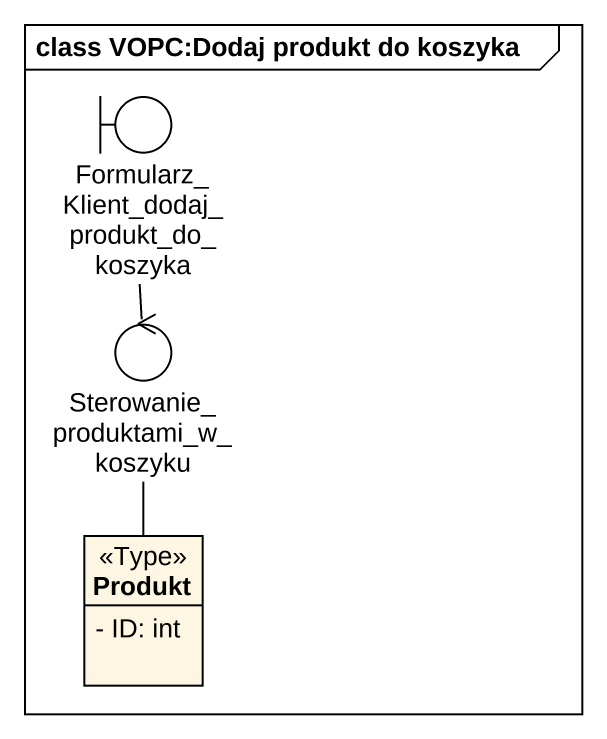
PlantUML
@startuml
mainframe class VOPC:Dodaj produkt do koszyka
allowmixing
hide circle
hide empty members
skinparam classAttributeIconSize 0
boundary "Formularz_Klient_dodaj_produkt_do_koszyka" as Formularz_Klient_dodaj
control "Sterowanie_produktami_w_koszyku" as Sterowanie_produktami_w
class Produkt <<Type>> {
  - ID: int
}
Sterowanie_produktami_w -up- Formularz_Klient_dodaj
Produkt -up- Sterowanie_produktami_w
@enduml
